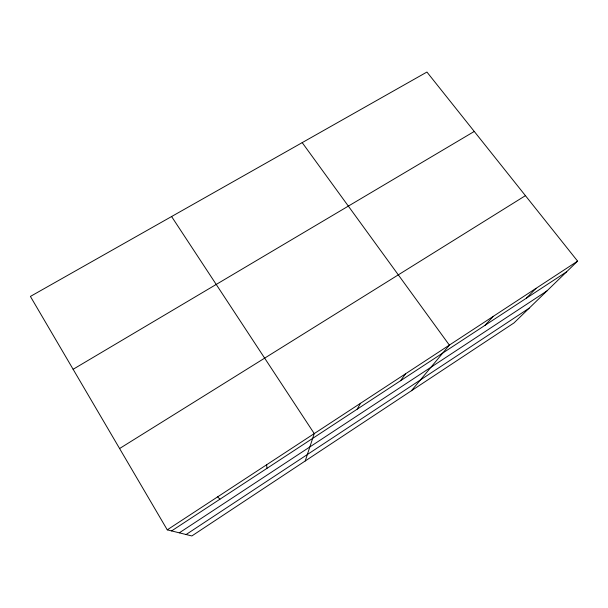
<?xml version="1.0" encoding="UTF-8"?>
<svg xmlns="http://www.w3.org/2000/svg" width="608" height="608" viewBox="0 0 608 608"><rect width="100%" height="100%" fill="white"/><g stroke="black" fill="none" stroke-linecap="round" stroke-linejoin="round"><path stroke-width="0.91" d="M305.224 460.978L314.245 433.588L171.593 216.539M357.192 409.176L360.529 403.279M400.543 380.737L405.551 373.798M411.418 390.746L449.358 345.108L302.206 142.629M485.146 325.234L493.27 316.35M526.422 298.156L536.005 288.367M577.6 261.128L514.018 322.901L191.847 535.952L167.268 529.842L30.4 296.43L426.93 72.048L577.6 261.128L167.268 529.842M186.109 534.523L529.165 308.188M179.307 532.836L546.904 290.958M171.6 530.921L566.641 271.776M119.586 448.529L525.426 195.654M73.12 369.284L474.263 131.45M217.672 496.835L219.929 499.221M266.646 464.763L266.935 468.38"/></g></svg>
